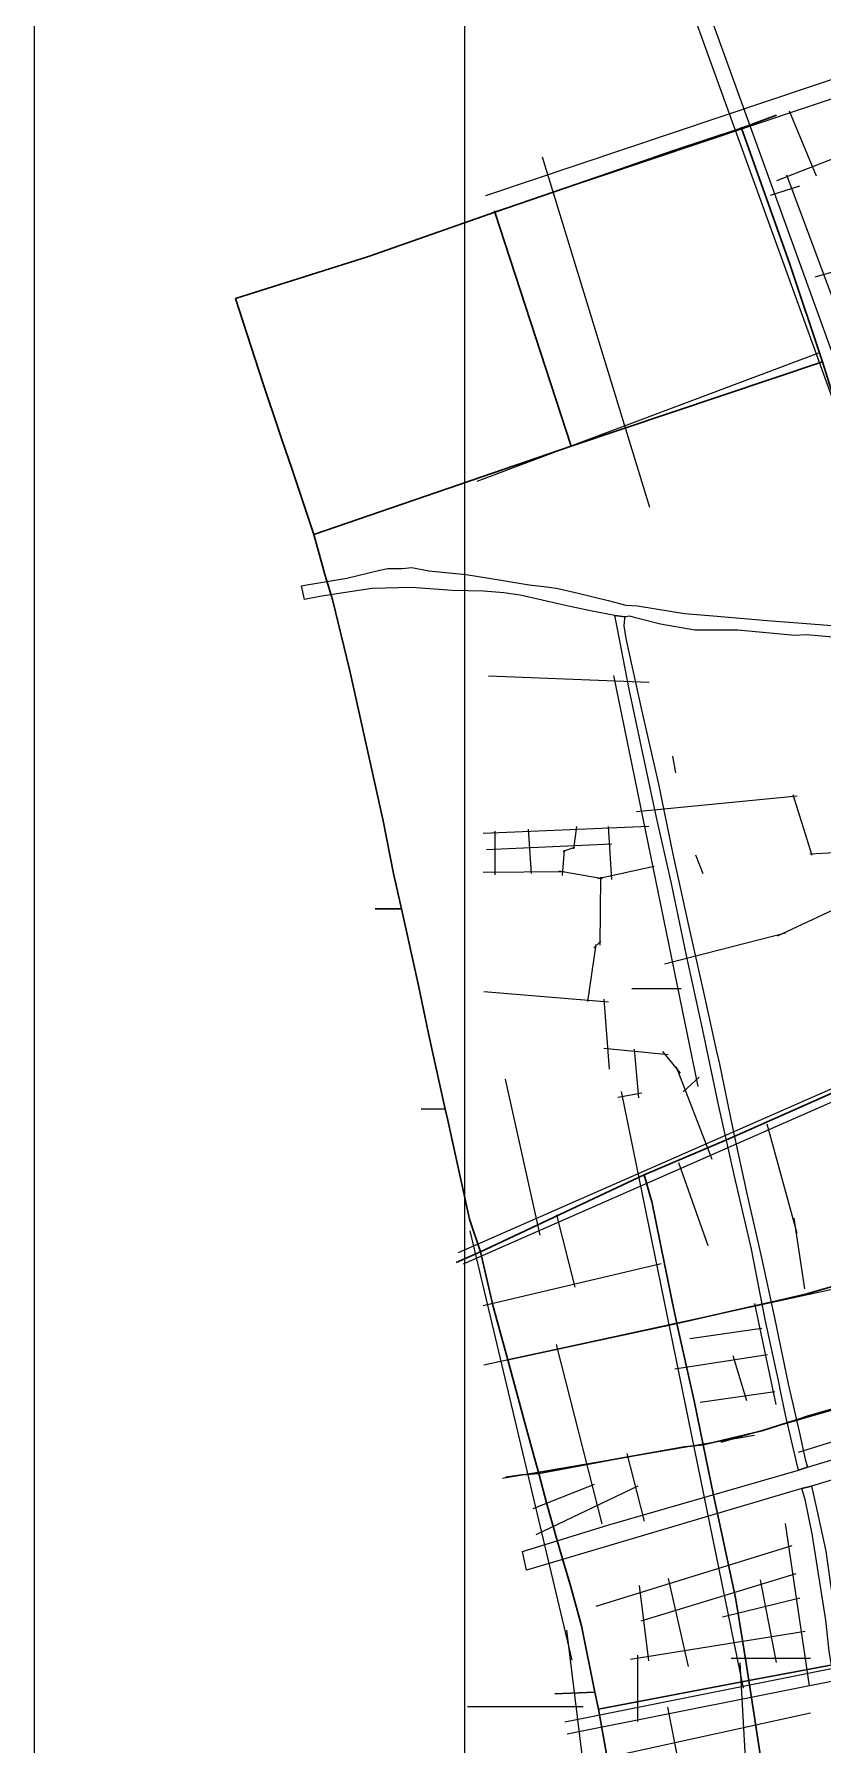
# Model space of a CAD drawing. Header units: inches. Extents: x 13527023 to 13535216, y 3639368 to 3645755.
# Drawn here: x 13527023 to 13528315, y 3640803 to 3643603 of the extents above; entities that cross this region are included whole.
import ezdxf

# ---------------------------------------------------------------- set-up
doc = ezdxf.new("R2010")
doc.units = ezdxf.units.IN
doc.header["$MEASUREMENT"] = 0
doc.header["$XCLIPFRAME"] = 0
for name, color, linetype, lineweight, true_color in [('0a', 144, 'Continuous', 30, 0x007b96), ('1a', 144, 'Continuous', 30, 0x007b96), ('picture3', 254, 'Continuous', 9, 0xe4facd)]:
    doc.layers.add(name, color=color, linetype=linetype, lineweight=lineweight, true_color=true_color)
doc.layers.add('图框', color=6, linetype='Continuous')
for name, color, linetype, lineweight in [('桥', 6, 'Continuous', 9), ('水网', 141, 'Continuous', 9), ('路网', 2, 'Continuous', 9)]:
    doc.layers.add(name, color=color, linetype=linetype, lineweight=lineweight)
picture_1 = doc.add_image_def('image1.jpg', size_in_pixel=(4819, 4435))

msp = doc.modelspace()

# ---------------------------------------------------------------- linework, layer by layer
at = {"layer": '0a'}
for p, q in [((13528182.14806794, 3643449.132753607), (13528238.97620028, 3643470.345218393)), ((13528182.14806794, 3643449.132753607), (13528181.52448613, 3643450.890619679)), ((13527778.14740227, 3643311.613137381), (13527777.343103, 3643314.025480197)), ((13527778.14740227, 3643311.613137381), (13527902.66940062, 3642928.399147118)), ((13527582.15943998, 3642171.0632817), (13527624.88272742, 3642171.039423824)), ((13527657.02883123, 3641844.115614824), (13527696.70603128, 3641843.069636279)), ((13527714.65658518, 3641592.466464966), (13527754.5142457, 3641609.629459458)), ((13527876.39948261, 3640886.194181345), (13527941.89841623, 3640888.945825377))]:
    msp.add_line(p, q, dxfattribs=at)
for points in [[(13527353.3188204, 3643170.442744288), (13527570.72580048, 3643239.279543133), (13527778.14740227, 3643311.613137381), (13527894.07558011, 3643351.231102995), (13527981.7730546, 3643381.594535674), (13528069.35920446, 3643411.919117008), (13528182.14806794, 3643449.132753607)], [(13528458.77704514, 3642644.197010123), (13528414.05998584, 3642776.744111238), (13528368.24089284, 3642907.732970297), (13528328.29947972, 3643023.112981659), (13528314.69625135, 3643066.863306615), (13528261.1627223, 3643226.385530817), (13528182.14806794, 3643449.132753607)], [(13527501.69662455, 3642711.185212617), (13527498.92472149, 3642720.647314675), (13527481.43644394, 3642783.944697407), (13527445.16854319, 3642892.044933852), (13527429.09404831, 3642939.343117407), (13527425.78784713, 3642949.182248945), (13527398.01365482, 3643032.068365366), (13527353.3188204, 3643170.442744288)], [(13527481.43644394, 3642783.944697407), (13527902.66940062, 3642928.399147118), (13528314.69625135, 3643066.863306615)], [(13527624.88272742, 3642171.039423824), (13527611.8472346, 3642228.979317647), (13527594.7708181, 3642315.174744043), (13527540.13525535, 3642560.611590537), (13527511.87121467, 3642677.807953839)], [(13527880.24960237, 3641137.525238956), (13527862.60555043, 3641198.77424624), (13527849.79260674, 3641246.754689979), (13527839.68479138, 3641284.143780707), (13527827.00549732, 3641329.824336414), (13527799.25363, 3641432.921360427), (13527775.11951264, 3641520.059924764), (13527754.5142457, 3641609.629459458), (13527736.1465837, 3641663.225978405), (13527700.16810696, 3641827.29190203), (13527696.70603128, 3641843.069636279), (13527670.01164778, 3641964.638963357), (13527652.70146959, 3642045.854895966), (13527624.88272742, 3642171.039423824)], [(13528174.75649332, 3641800.506231381), (13528363.32058472, 3641884.034498105), (13528683.26395097, 3642022.733926511), (13528896.22925875, 3642119.377329968), (13528920.73068731, 3642130.216558157)], [(13527754.5142457, 3641609.629459458), (13528022.34897803, 3641735.940255689), (13528157.55763975, 3641793.215285978)], [(13528022.34897803, 3641735.940255689), (13528033.08019128, 3641699.498618772), (13528034.8723976, 3641692.3246115), (13528055.75597609, 3641590.122225317)], [(13528232.45338312, 3641528.156575879), (13528289.11501399, 3641541.009662481), (13528305.97989367, 3641546.026263057), (13528436.16803508, 3641582.857350829), (13528487.51972164, 3641597.374130653), (13528745.49151272, 3641672.024460934), (13528822.89196002, 3641694.871979685)], [(13528058.95085264, 3641574.513818739), (13528068.31283308, 3641528.702391458), (13528076.2275934, 3641492.703159343), (13528104.13543532, 3641365.680038577), (13528118.98545944, 3641293.812710442), (13528136.23997532, 3641211.626990322)], [(13528274.18710267, 3641335.58148923), (13528289.86084891, 3641340.59788955), (13528446.32040033, 3641385.381983934), (13528484.29150776, 3641396.792441446), (13528676.0727006, 3641454.416762734), (13528878.2177955, 3641517.577693041), (13528908.42981688, 3641527.506739813), (13528939.42121074, 3641536.824994938), (13529033.45277604, 3641569.211324525)], [(13527799.25363, 3641432.921360427), (13528076.2275934, 3641492.703159343), (13528215.265642, 3641524.244703505)], [(13527849.79260674, 3641246.754689979), (13527981.12733173, 3641271.329880443), (13528088.61746345, 3641290.433744195), (13528118.98545944, 3641293.812710442), (13528140.10269951, 3641298.6731828), (13528151.19011151, 3641301.675229892), (13528215.20997968, 3641316.711422562), (13528258.00118306, 3641330.409179522)], [(13527795.11320187, 3641241.136698969), (13527822.04063932, 3641244.870325252), (13527849.79260674, 3641246.754689979)], [(13528149.52034226, 3641148.311714301), (13528171.61727907, 3641046.191780247), (13528174.01065838, 3641030.674987173), (13528189.53974269, 3640936.314296543), (13528193.91454012, 3640907.971145102), (13528216.41222556, 3640762.539670201), (13528243.60756987, 3640581.139390464)], [(13527947.47545955, 3640861.434434349), (13527941.89841623, 3640888.945825377), (13527919.86825417, 3640997.61419797), (13527902.13510248, 3641061.565540758), (13527890.60239198, 3641101.592127502)], [(13527947.47545955, 3640861.434434349), (13528193.91454012, 3640907.971145102), (13528330.92662073, 3640933.572260108)], [(13528163.46865694, 3639889.22025252), (13528160.78585363, 3639901.941801905), (13528140.280899, 3639988.926652215), (13528106.0500787, 3640119.340215823), (13528096.5879862, 3640155.387336266), (13528094.59535552, 3640163.002314714), (13528076.52812984, 3640228.430716956), (13528055.18824052, 3640305.723755748), (13528009.15761071, 3640521.361999999), (13527979.34623785, 3640683.424475267), (13527947.47545955, 3640861.434434349)]]:
    msp.add_lwpolyline(points, dxfattribs=at)
at = {"layer": '1a'}
for p, q in [((13527511.87121467, 3642677.807953839), (13527501.69662455, 3642711.185212617)), ((13528157.55763975, 3641793.215285978), (13528174.75649332, 3641800.506231381)), ((13528055.75597609, 3641590.122225317), (13528058.95085264, 3641574.513818739)), ((13528215.265642, 3641524.244703505), (13528232.45338312, 3641528.156575879)), ((13528258.00118306, 3641330.409179522), (13528274.18710267, 3641335.58148923)), ((13528136.23997532, 3641211.626990322), (13528149.52034226, 3641148.311714301)), ((13527890.60239198, 3641101.592127502), (13527880.24960237, 3641137.525238956))]:
    msp.add_line(p, q, dxfattribs=at)
at = {"layer": '图框'}
msp.add_lwpolyline([(13527023.43324851, 3644797.532446336), (13527023.43324851, 3640370.689932142), (13534274.88467737, 3640370.689932142), (13534274.88467737, 3644797.532446336), (13527023.43324851, 3644797.532446336)], dxfattribs=at)
at = {"layer": '桥'}
for p, q in [((13528068.64892081, 3642421.225337558), (13528073.7078565, 3642393.72692)), ((13528106.65247808, 3642259.416792573), (13528118.78271596, 3642229.114183777))]:
    msp.add_line(p, q, dxfattribs=at)
at = {"layer": '水网'}
for points in [[(13528400.12058112, 3642609.929602269), (13528288.43154887, 3642619.983076627), (13528269.45600636, 3642618.626131794), (13528175.66040522, 3642627.43441178), (13528105.28872639, 3642627.223780702), (13528049.46413257, 3642637.4474573), (13528008.14687924, 3642647.712754339), (13527999.21007478, 3642650.286151629), (13527991.39552665, 3642648.957840939), (13527974.64417404, 3642651.507977848), (13527934.4288543, 3642659.18153552), (13527898.70195919, 3642666.86690362), (13527819.41359843, 3642684.810941737), (13527792.60338527, 3642688.624411182), (13527759.10068007, 3642691.122541127), (13527707.74448847, 3642692.262315994), (13527641.84111178, 3642697.263720938), (13527577.07991371, 3642695.766385094), (13527533.51834794, 3642689.139068909), (13527491.09896082, 3642682.518302025), (13527466.21305647, 3642677.407424092), (13527460.99026522, 3642700.216124973), (13527463.16669154, 3642700.614434286), (13527535.76256026, 3642712.529076133), (13527589.36296419, 3642725.677251859), (13527602.76797066, 3642728.320915281), (13527626.2119154, 3642728.391165175), (13527641.84111178, 3642729.736316339), (13527669.75335863, 3642724.624438802), (13527731.18843322, 3642718.312939207), (13527788.13498303, 3642709.394135104), (13527833.9207387, 3642701.737378146), (13527867.4234439, 3642697.947399171), (13527880.82855049, 3642695.385563868), (13527914.33125568, 3642687.695034963), (13527963.46315725, 3642676.154808838), (13527992.49756033, 3642668.446057409), (13528011.49312525, 3642667.20611191), (13528041.62956202, 3642662.100689062), (13528088.53727368, 3642654.450507113), (13528135.44508546, 3642650.695608927), (13528223.67025068, 3642643.167581522), (13528288.43154887, 3642638.172744171), (13528371.08627816, 3642631.926161252)], [(13528657.14170797, 3641335.268263767), (13528296.44652137, 3641226.375913674), (13528280.81722487, 3641222.434333923), (13527829.97458527, 3641088.910658567), (13527823.06713013, 3641119.072667382), (13527964.78563774, 3641163.022928827), (13528214.91384817, 3641235.218263681), (13528275.22676655, 3641252.28308093), (13528289.73390682, 3641257.523028236), (13528657.12168556, 3641367.737397421)], [(13528354.57529465, 3640777.207534364), (13528348.98483631, 3640814.85115068), (13528338.92607585, 3640874.55855231), (13528325.52096928, 3640956.336486906), (13528319.93051094, 3641006.968400849), (13528313.21789637, 3641048.506205335), (13528297.56857748, 3641148.455936074), (13528286.40768322, 3641204.263579829), (13528280.81722487, 3641222.434333923), (13528296.44652137, 3641226.375913674), (13528305.38322571, 3641187.439238237), (13528319.9103884, 3641119.952532632), (13528327.74505906, 3641065.430517662), (13528341.15016565, 3640975.862238403), (13528353.45323854, 3640888.885987452), (13528364.63415522, 3640817.494405393), (13528367.98040123, 3640796.727860639)]]:
    msp.add_lwpolyline(points, dxfattribs=at)
msp.add_lwpolyline([(13527991.39552665, 3642648.957840939), (13527990.27337042, 3642646.361066403), (13527989.15131432, 3642634.663431477), (13527992.51758274, 3642613.895118917), (13528018.20563969, 3642497.065799889), (13528046.13790897, 3642375.050578514), (13528069.60187612, 3642260.815184562), (13528095.30995548, 3642143.995749045), (13528120.99811255, 3642029.768919436), (13528141.11573358, 3641937.613973657), (13528145.5841358, 3641919.448713409), (13528167.94596916, 3641810.417389103), (13528191.40993631, 3641702.69045727), (13528214.87380335, 3641600.163065428), (13528236.11358059, 3641501.521038886), (13528258.45539152, 3641393.796799404), (13528276.32890034, 3641315.927775743), (13528286.38766079, 3641270.499369818), (13528289.73390682, 3641257.523028236), (13528275.22676655, 3641252.28308093), (13528270.75846442, 3641270.452619987), (13528253.9869893, 3641343.128238331), (13528246.17244116, 3641379.468779013), (13528242.82609504, 3641396.346677335), (13528220.46426169, 3641498.877637892), (13528198.12245075, 3641614.397839427), (13528170.19018147, 3641733.797163281), (13528144.482002, 3641850.607578618), (13528118.77392264, 3641972.617621962), (13528091.96370947, 3642094.622441339), (13528067.3776862, 3642212.751439974), (13528042.79166294, 3642320.482701259), (13528018.22566211, 3642436.01712865), (13527998.10804109, 3642530.77791775), (13527977.99042006, 3642632.03147683), (13527974.64417404, 3642651.507977848)], close=True, dxfattribs=at)
at = {"layer": '路网'}
for p, q in [((13528033.41087115, 3643901.803809587), (13528737.26961519, 3641954.539262517)), ((13528009.89964713, 3643893.305436504), (13528713.75839117, 3641946.040889435)), ((13528516.18907533, 3643591.57926087), (13527762.33556505, 3643338.157497201)), ((13528525.7484354, 3643563.143040392), (13527771.89492512, 3643309.721276724)), ((13528259.85086934, 3643477.656401119), (13528304.36772915, 3643371.151461942)), ((13528239.73063676, 3643363.504506692), (13528449.09675311, 3643444.710078684)), ((13527855.1469827, 3643402.264911129), (13528031.36205444, 3642828.623901417)), ((13528255.73698842, 3643372.49874575), (13528517.42541689, 3642669.401203493)), ((13528229.58432797, 3643339.437227631), (13528277.40973534, 3643354.911669549)), ((13528302.80283632, 3643205.628261059), (13528503.07328496, 3643262.743703061)), ((13527749.14258359, 3642871.268687003), (13528308.60076794, 3643081.240986553)), ((13527767.41524212, 3642552.590992813), (13528030.85963904, 3642542.208561737)), ((13527972.20492654, 3642552.966230223), (13528110.60999941, 3641880.632458909)), ((13529736.44075574, 3642494.333114393), (13527718.06292784, 3641608.037413076)), ((13529744.48191555, 3642476.020830295), (13527726.10408765, 3641589.725128979)), ((13528009.88133677, 3642330.485721331), (13528273.30643113, 3642356.045949144)), ((13528266.21004376, 3642358.193724565), (13528296.8768566, 3642259.311559084)), ((13527758.74553572, 3642294.917649537), (13528029.91206245, 3642306.812012689)), ((13527911.6874874, 3642306.066451239), (13527906.80877366, 3642269.546773623)), ((13527963.75380362, 3642306.102007368), (13527969.02525729, 3642219.376365762)), ((13527764.06636886, 3642268.476194427), (13527969.28310435, 3642277.808946072)), ((13527778.07608298, 3642298.548390818), (13527778.07608298, 3642226.997289839)), ((13527832.5584262, 3642301.400067868), (13527837.48775567, 3642228.811981062)), ((13527891.45772498, 3642267.515076775), (13527888.30711642, 3642226.028653311)), ((13527890.03447983, 3642265.584945142), (13527908.8420214, 3642271.984821919)), ((13528293.98971528, 3642261.296687238), (13528422.70719293, 3642268.296417544)), ((13527758.72459005, 3642231.087195875), (13527892.1697361, 3642232.454151638)), ((13527882.98465848, 3642233.422893852), (13527954.23917626, 3642220.848480098)), ((13527946.75203079, 3642220.92748666), (13528039.10639431, 3642241.083828011)), ((13527951.19545059, 3642223.016256518), (13527949.73366966, 3642111.758289916)), ((13528240.62752288, 3642126.920647639), (13528364.59800008, 3642184.973734836)), ((13527943.27382359, 3642112.6296642), (13527929.61170851, 3642019.342414497)), ((13527939.98507257, 3642107.672294299), (13527951.62319414, 3642118.290350945)), ((13528055.90742654, 3642081.337673656), (13528253.76666512, 3642131.981685586)), ((13527759.68872615, 3642036.146603497), (13527964.23043216, 3642019.261367661)), ((13528002.36410581, 3642040.764748297), (13528083.31367325, 3642040.764748297)), ((13527956.42847445, 3642023.589009073), (13527965.0683998, 3641908.698625297)), ((13527956.15603959, 3641943.312026346), (13528061.83713197, 3641933.02783496)), ((13528013.50966885, 3641862.037267675), (13528006.8377524, 3641941.373092496)), ((13528052.29823872, 3641937.54284434), (13528081.1659838, 3641902.175275898)), ((13528074.96017008, 3641912.508521155), (13528133.49583385, 3641761.648092597)), ((13527794.57886032, 3641892.298296554), (13527851.60318708, 3641637.149400949)), ((13528086.19781631, 3641871.775404488), (13528112.50754189, 3641895.94078419)), ((13527979.48282784, 3641863.203976754), (13528018.68042087, 3641869.87084911)), ((13527984.63023235, 3641872.397417824), (13528184.47726413, 3640895.435982494)), ((13528223.31979087, 3641819.147048976), (13528272.44495511, 3641640.616946391)), ((13528078.51287878, 3641756.063681676), (13528126.9225704, 3641620.419781684)), ((13527878.78411785, 3641670.467970069), (13527909.03667828, 3641552.027136943)), ((13528267.71180134, 3641664.874953207), (13528285.26168503, 3641549.133411562)), ((13527736.70775521, 3641644.258437462), (13527904.11580129, 3640941.337847254)), ((13527758.76566898, 3641521.79746691), (13528050.38070427, 3641590.68146565)), ((13527759.87324575, 3641424.968041639), (13528386.00267487, 3641560.712631153)), ((13528202.98113222, 3641525.032953878), (13528237.86896855, 3641359.965147765)), ((13528900.36912286, 3641515.97987318), (13528148.02391522, 3641297.509206497)), ((13528097.15529227, 3641467.847827521), (13528215.02689941, 3641485.122565275)), ((13527878.23094759, 3641458.02613758), (13527952.97893879, 3641164.437045869)), ((13528072.71094, 3641418.527069378), (13528224.54096164, 3641441.61415307)), ((13528167.48534001, 3641440.365279891), (13528189.88094714, 3641366.555013425)), ((13528274.99100061, 3641281.642205972), (13528710.87012694, 3641418.249005196)), ((13528114.43546086, 3641363.535037364), (13528236.29882315, 3641380.976217058)), ((13527790.33667563, 3641239.191781108), (13528203.2233284, 3641309.568266426)), ((13527994.20395261, 3641279.852290801), (13528022.22783135, 3641169.086116045)), ((13527840.73925262, 3641189.891633563), (13527941.28388003, 3641229.783538743)), ((13527845.75315782, 3641147.333338369), (13528012.62324008, 3641226.667236523)), ((13528253.33318931, 3641165.39113216), (13528292.9035511, 3640899.502162209)), ((13527943.92483444, 3641029.754947321), (13528264.99112563, 3641128.951227992)), ((13528017.63570054, 3641005.731671349), (13528271.39028996, 3641083.036901486)), ((13528061.59747549, 3641074.847653073), (13528094.72859817, 3640931.007604816)), ((13528212.24861494, 3641072.788281326), (13528238.93200684, 3640937.64625874)), ((13528014.29839829, 3641063.552203097), (13528029.79437116, 3640940.252032318)), ((13528150.84035825, 3641012.522242799), (13528277.27510795, 3641043.253361535)), ((13527895.18663343, 3640990.472507084), (13527929.03608111, 3640716.680843041)), ((13527999.90502187, 3640942.99427802), (13528286.23846444, 3640988.960565104)), ((13527892.36022504, 3640840.253749715), (13528511.05719483, 3640964.119601008)), ((13527896.28640182, 3640820.642907411), (13528514.98337161, 3640944.508758702)), ((13528011.32955425, 3640949.843807722), (13528011.32955425, 3640840.822178212)), ((13528164.73033242, 3640944.951239055), (13528294.85737527, 3640944.951239055)), ((13528179.13847324, 3640937.010324914), (13528191.3905534, 3640723.368612722)), ((13527922.58392779, 3640865.043813599), (13527733.2413173, 3640865.043813599)), ((13527985.63572994, 3640787.310566178), (13528294.71153273, 3640855.243049687)), ((13528060.46040525, 3640864.344301489), (13528088.12287424, 3640724.324144061))]:
    msp.add_line(p, q, dxfattribs=at)

# ---------------------------------------------------------------- pictures from other files: only their frames are drawn
at = {"layer": 'picture3'}
image = msp.add_image(picture_1, insert=(13527728.65405856, 3640662.90109101), size_in_units=(5532.61552687548, 5091.7513720051375), dxfattribs=dict(at, brightness=60, contrast=65, fade=48))
image.set_boundary_path([(-0.5, -0.5), (4818.5, 4434.499999999998)])
image.dxf.clipping = 0

doc.saveas('drawing.dxf')
